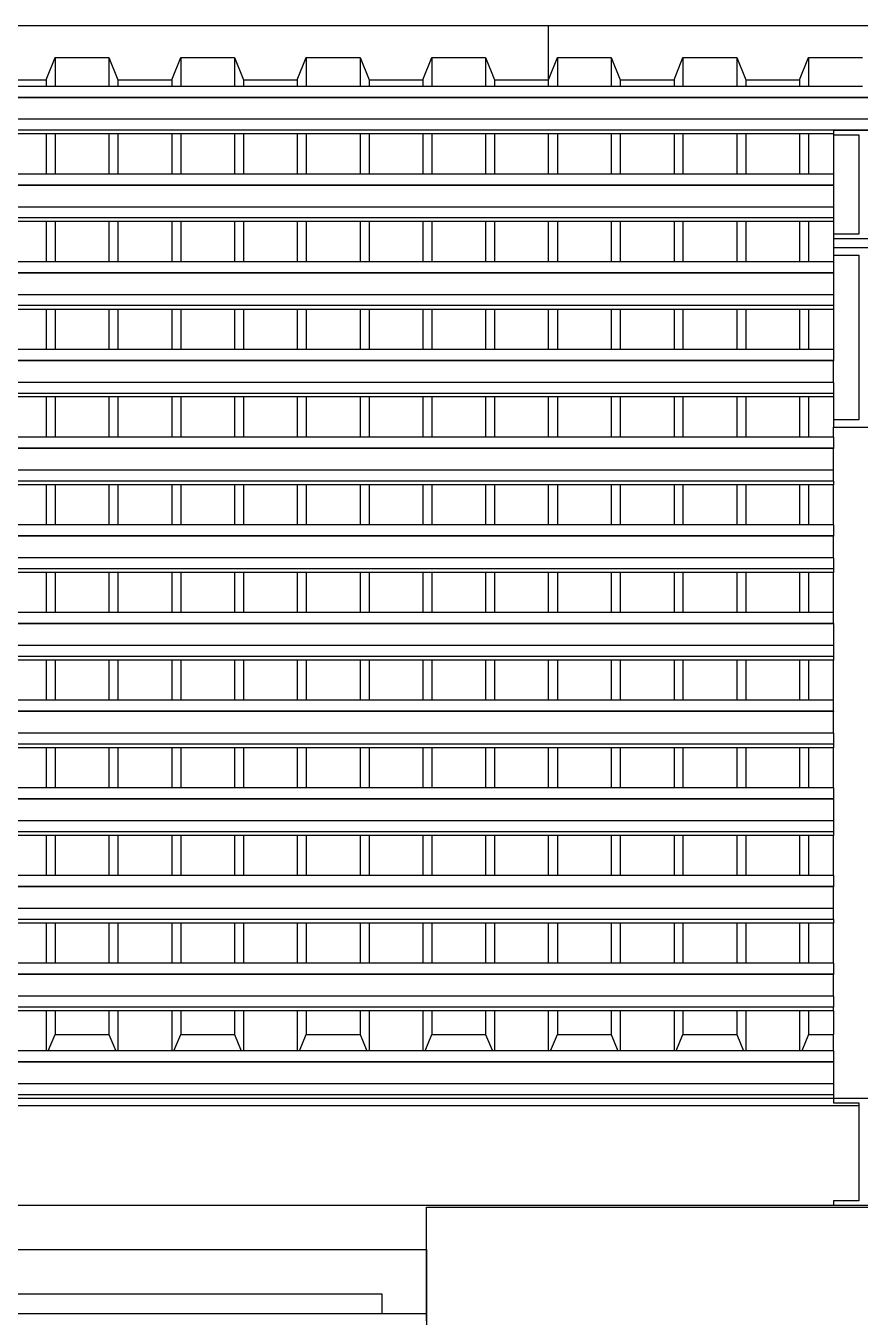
# Model space of a CAD drawing. Extents: x -34 to 34, y -12.8 to 11.9.
# Drawn here: x 5.14 to 7.017, y 9.018 to 11.923 of the extents above; entities that cross this region are included whole.
import ezdxf

# ---------------------------------------------------------------- set-up
doc = ezdxf.new("R2010")
doc.units = 0
doc.layers.get('0').update_dxf_attribs({"linetype": 'CONTINUOUS'})
doc.layers.add('SECTIONCUTEDGES', color=7, linetype='CONTINUOUS')

msp = doc.modelspace()

# ---------------------------------------------------------------- linework, layer by layer
for p, q in [((5.2062, 11.8521), (5.2062, 11.7867)), ((5.3272, 11.8521), (5.3272, 11.7867)), ((5.4886, 11.8521), (5.4886, 11.7867)), ((5.6096, 11.8521), (5.6096, 11.7867)), ((5.771, 11.8521), (5.771, 11.7867)), ((5.892, 11.8521), (5.892, 11.7867)), ((6.0534, 11.8521), (6.0534, 11.7867)), ((6.1744, 11.8521), (6.1744, 11.7867)), ((6.3358, 11.8521), (6.3358, 11.7867)), ((6.4569, 11.8521), (6.4569, 11.7867)), ((6.6182, 11.8521), (6.6182, 11.7867)), ((6.7393, 11.8521), (6.7393, 11.7867)), ((6.9007, 11.8521), (6.9007, 11.7867)), ((5.186, 11.8014), (5.186, 11.7867)), ((5.3474, 11.8014), (5.3474, 11.7867)), ((5.4684, 11.8014), (5.4684, 11.7867)), ((5.6298, 11.8014), (5.6298, 11.7867)), ((5.7508, 11.8014), (5.7508, 11.7867)), ((5.9122, 11.8014), (5.9122, 11.7867)), ((6.0332, 11.8014), (6.0332, 11.7867)), ((6.1946, 11.8014), (6.1946, 11.7867)), ((6.3157, 11.7867), (6.3157, 11.8014)), ((6.477, 11.8014), (6.477, 11.7867)), ((6.5981, 11.8014), (6.5981, 11.7867)), ((6.7594, 11.8014), (6.7594, 11.7867)), ((6.8805, 11.8014), (6.8805, 11.7867)), ((5.186, 11.7867), (5.065, 11.7867)), ((5.2062, 11.7867), (5.186, 11.7867)), ((5.3272, 11.7867), (5.2062, 11.7867)), ((5.3474, 11.7867), (5.3272, 11.7867)), ((5.4684, 11.7867), (5.3474, 11.7867)), ((5.4886, 11.7867), (5.4684, 11.7867)), ((5.6096, 11.7867), (5.4886, 11.7867)), ((5.6298, 11.7867), (5.6096, 11.7867)), ((5.7508, 11.7867), (5.6298, 11.7867)), ((5.771, 11.7867), (5.7508, 11.7867)), ((5.892, 11.7867), (5.771, 11.7867)), ((5.9122, 11.7867), (5.892, 11.7867)), ((6.0332, 11.7867), (5.9122, 11.7867)), ((6.0534, 11.7867), (6.0332, 11.7867)), ((6.1744, 11.7867), (6.0534, 11.7867)), ((6.1946, 11.7867), (6.1744, 11.7867)), ((6.3157, 11.7867), (6.1946, 11.7867)), ((6.3358, 11.7867), (6.3157, 11.7867)), ((6.4569, 11.7867), (6.3358, 11.7867)), ((6.477, 11.7867), (6.4569, 11.7867)), ((6.5981, 11.7867), (6.477, 11.7867)), ((6.6182, 11.7867), (6.5981, 11.7867)), ((6.7393, 11.7867), (6.6182, 11.7867)), ((6.7594, 11.7867), (6.7393, 11.7867)), ((6.8805, 11.7867), (6.7594, 11.7867)), ((6.9007, 11.7867), (6.8805, 11.7867)), ((7.0217, 11.7867), (6.9007, 11.7867)), ((21.0213, 11.762), (3.3268, 11.762)), ((21.0213, 11.7612), (3.3268, 11.7612)), ((21.0213, 11.7127), (3.3268, 11.7127)), ((18.2068, 11.688), (3.3268, 11.688)), ((5.186, 11.6798), (5.065, 11.6798)), ((5.186, 11.6798), (5.186, 11.5894)), ((5.2062, 11.6798), (5.186, 11.6798)), ((5.2062, 11.6798), (5.2062, 11.5894)), ((5.3272, 11.6798), (5.2062, 11.6798)), ((5.3272, 11.6798), (5.3272, 11.5894)), ((5.3474, 11.6798), (5.3272, 11.6798)), ((5.3474, 11.6798), (5.3474, 11.5894)), ((5.4684, 11.6798), (5.3474, 11.6798)), ((5.4684, 11.6798), (5.4684, 11.5894)), ((5.4886, 11.6798), (5.4684, 11.6798)), ((5.4886, 11.6798), (5.4886, 11.5894)), ((5.6096, 11.6798), (5.4886, 11.6798)), ((5.6096, 11.6798), (5.6096, 11.5894)), ((5.6298, 11.6798), (5.6096, 11.6798)), ((5.6298, 11.6798), (5.6298, 11.5894)), ((5.7508, 11.6798), (5.6298, 11.6798)), ((5.7508, 11.6798), (5.7508, 11.5894)), ((5.771, 11.6798), (5.7508, 11.6798)), ((5.771, 11.6798), (5.771, 11.5894)), ((5.892, 11.6798), (5.771, 11.6798)), ((5.892, 11.6798), (5.892, 11.5894)), ((5.9122, 11.6798), (5.892, 11.6798)), ((5.9122, 11.6798), (5.9122, 11.5894)), ((6.0332, 11.6798), (5.9122, 11.6798)), ((6.0332, 11.6798), (6.0332, 11.5894)), ((6.0534, 11.6798), (6.0332, 11.6798)), ((6.0534, 11.6798), (6.0534, 11.5894)), ((6.1744, 11.6798), (6.0534, 11.6798)), ((6.1744, 11.6798), (6.1744, 11.5894)), ((6.1946, 11.6798), (6.1744, 11.6798)), ((6.1946, 11.6798), (6.1946, 11.5894)), ((6.3157, 11.6798), (6.1946, 11.6798)), ((6.3157, 11.5894), (6.3157, 11.6798)), ((6.3358, 11.6798), (6.3157, 11.6798)), ((6.3358, 11.6798), (6.3358, 11.5894)), ((6.4569, 11.6798), (6.3358, 11.6798)), ((6.4569, 11.6798), (6.4569, 11.5894)), ((6.477, 11.6798), (6.4569, 11.6798)), ((6.477, 11.6798), (6.477, 11.5894)), ((6.5981, 11.6798), (6.477, 11.6798)), ((6.5981, 11.6798), (6.5981, 11.5894)), ((6.6182, 11.6798), (6.5981, 11.6798)), ((6.6182, 11.6798), (6.6182, 11.5894)), ((6.7393, 11.6798), (6.6182, 11.6798)), ((6.7393, 11.6798), (6.7393, 11.5894)), ((6.7594, 11.6798), (6.7393, 11.6798)), ((6.7594, 11.6798), (6.7594, 11.5894)), ((6.8805, 11.6798), (6.7594, 11.6798)), ((6.8805, 11.6798), (6.8805, 11.5894)), ((6.9007, 11.6798), (6.8805, 11.6798)), ((6.9007, 11.6798), (6.9007, 11.5894)), ((6.9568, 11.6798), (6.9007, 11.6798)), ((6.9568, 11.6776), (6.9568, 11.5894)), ((6.9568, 11.5647), (3.3268, 11.5647)), ((6.9568, 11.5639), (3.3268, 11.5639)), ((5.186, 11.5894), (5.065, 11.5894)), ((5.2062, 11.5894), (5.186, 11.5894)), ((5.3272, 11.5894), (5.2062, 11.5894)), ((5.3474, 11.5894), (5.3272, 11.5894)), ((5.4684, 11.5894), (5.3474, 11.5894)), ((5.4886, 11.5894), (5.4684, 11.5894)), ((5.6096, 11.5894), (5.4886, 11.5894)), ((5.6298, 11.5894), (5.6096, 11.5894)), ((5.7508, 11.5894), (5.6298, 11.5894)), ((5.771, 11.5894), (5.7508, 11.5894)), ((5.892, 11.5894), (5.771, 11.5894)), ((5.9122, 11.5894), (5.892, 11.5894)), ((6.0332, 11.5894), (5.9122, 11.5894)), ((6.0534, 11.5894), (6.0332, 11.5894)), ((6.1744, 11.5894), (6.0534, 11.5894)), ((6.1946, 11.5894), (6.1744, 11.5894)), ((6.3157, 11.5894), (6.1946, 11.5894)), ((6.3358, 11.5894), (6.3157, 11.5894)), ((6.4569, 11.5894), (6.3358, 11.5894)), ((6.477, 11.5894), (6.4569, 11.5894)), ((6.5981, 11.5894), (6.477, 11.5894)), ((6.6182, 11.5894), (6.5981, 11.5894)), ((6.7393, 11.5894), (6.6182, 11.5894)), ((6.7594, 11.5894), (6.7393, 11.5894)), ((6.8805, 11.5894), (6.7594, 11.5894)), ((6.9007, 11.5894), (6.8805, 11.5894)), ((6.9568, 11.5894), (6.9007, 11.5894)), ((6.9568, 11.5894), (6.9568, 11.5647)), ((6.9568, 11.5647), (6.9568, 11.5639)), ((6.9568, 11.5639), (6.9568, 11.5154)), ((6.9568, 11.5154), (3.3268, 11.5154)), ((6.9568, 11.5154), (6.9568, 11.4907)), ((6.9568, 11.4907), (3.3268, 11.4907)), ((5.186, 11.4825), (5.065, 11.4825)), ((5.186, 11.4825), (5.186, 11.3921)), ((5.2062, 11.4825), (5.186, 11.4825)), ((5.2062, 11.4825), (5.2062, 11.3921)), ((5.3272, 11.4825), (5.2062, 11.4825)), ((5.3272, 11.4825), (5.3272, 11.3921)), ((5.3474, 11.4825), (5.3272, 11.4825)), ((5.3474, 11.4825), (5.3474, 11.3921)), ((5.4684, 11.4825), (5.3474, 11.4825)), ((5.4684, 11.4825), (5.4684, 11.3921)), ((5.4886, 11.4825), (5.4684, 11.4825)), ((5.4886, 11.4825), (5.4886, 11.3921)), ((5.6096, 11.4825), (5.4886, 11.4825)), ((5.6096, 11.4825), (5.6096, 11.3921)), ((5.6298, 11.4825), (5.6096, 11.4825)), ((5.6298, 11.4825), (5.6298, 11.3921)), ((5.7508, 11.4825), (5.6298, 11.4825)), ((5.7508, 11.4825), (5.7508, 11.3921)), ((5.771, 11.4825), (5.7508, 11.4825)), ((5.771, 11.4825), (5.771, 11.3921)), ((5.892, 11.4825), (5.771, 11.4825)), ((5.892, 11.4825), (5.892, 11.3921)), ((5.9122, 11.4825), (5.892, 11.4825)), ((5.9122, 11.4825), (5.9122, 11.3921)), ((6.0332, 11.4825), (5.9122, 11.4825)), ((6.0332, 11.4825), (6.0332, 11.3921)), ((6.0534, 11.4825), (6.0332, 11.4825)), ((6.0534, 11.4825), (6.0534, 11.3921)), ((6.1744, 11.4825), (6.0534, 11.4825)), ((6.1744, 11.4825), (6.1744, 11.3921)), ((6.1946, 11.4825), (6.1744, 11.4825)), ((6.1946, 11.4825), (6.1946, 11.3921)), ((6.3157, 11.4825), (6.1946, 11.4825)), ((6.3157, 11.3921), (6.3157, 11.4825)), ((6.3358, 11.4825), (6.3157, 11.4825)), ((6.3358, 11.4825), (6.3358, 11.3921)), ((6.4569, 11.4825), (6.3358, 11.4825)), ((6.4569, 11.4825), (6.4569, 11.3921)), ((6.477, 11.4825), (6.4569, 11.4825)), ((6.477, 11.4825), (6.477, 11.3921)), ((6.5981, 11.4825), (6.477, 11.4825)), ((6.5981, 11.4825), (6.5981, 11.3921)), ((6.6182, 11.4825), (6.5981, 11.4825)), ((6.6182, 11.4825), (6.6182, 11.3921)), ((6.7393, 11.4825), (6.6182, 11.4825)), ((6.7393, 11.4825), (6.7393, 11.3921)), ((6.7594, 11.4825), (6.7393, 11.4825)), ((6.7594, 11.4825), (6.7594, 11.3921)), ((6.8805, 11.4825), (6.7594, 11.4825)), ((6.8805, 11.4825), (6.8805, 11.3921)), ((6.9007, 11.4825), (6.8805, 11.4825)), ((6.9007, 11.4825), (6.9007, 11.3921)), ((6.9568, 11.4825), (6.9007, 11.4825)), ((6.9568, 11.4907), (6.9568, 11.4825)), ((6.9568, 11.4825), (6.9568, 11.4542)), ((6.9568, 11.4442), (6.9568, 11.4238)), ((5.186, 11.3921), (5.065, 11.3921)), ((5.2062, 11.3921), (5.186, 11.3921)), ((5.3272, 11.3921), (5.2062, 11.3921)), ((5.3474, 11.3921), (5.3272, 11.3921)), ((5.4684, 11.3921), (5.3474, 11.3921)), ((5.4886, 11.3921), (5.4684, 11.3921)), ((5.6096, 11.3921), (5.4886, 11.3921)), ((5.6298, 11.3921), (5.6096, 11.3921)), ((5.7508, 11.3921), (5.6298, 11.3921)), ((5.771, 11.3921), (5.7508, 11.3921)), ((5.892, 11.3921), (5.771, 11.3921)), ((5.9122, 11.3921), (5.892, 11.3921)), ((6.0332, 11.3921), (5.9122, 11.3921)), ((6.0534, 11.3921), (6.0332, 11.3921)), ((6.1744, 11.3921), (6.0534, 11.3921)), ((6.1946, 11.3921), (6.1744, 11.3921)), ((6.3157, 11.3921), (6.1946, 11.3921)), ((6.3358, 11.3921), (6.3157, 11.3921)), ((6.4569, 11.3921), (6.3358, 11.3921)), ((6.477, 11.3921), (6.4569, 11.3921)), ((6.5981, 11.3921), (6.477, 11.3921)), ((6.6182, 11.3921), (6.5981, 11.3921)), ((6.7393, 11.3921), (6.6182, 11.3921)), ((6.7594, 11.3921), (6.7393, 11.3921)), ((6.8805, 11.3921), (6.7594, 11.3921)), ((6.9007, 11.3921), (6.8805, 11.3921)), ((6.9568, 11.3921), (6.9007, 11.3921)), ((6.9568, 11.4073), (6.9568, 11.3921)), ((6.9568, 11.3921), (6.9568, 11.3674)), ((6.9568, 11.3674), (3.3268, 11.3674)), ((6.9568, 11.3666), (3.3268, 11.3666)), ((6.9568, 11.3674), (6.9568, 11.3666)), ((6.9568, 11.3666), (6.9568, 11.3181)), ((6.9568, 11.3181), (3.3268, 11.3181)), ((6.9568, 11.3181), (6.9568, 11.2935)), ((6.9568, 11.2935), (3.3268, 11.2935)), ((5.186, 11.2852), (5.065, 11.2852)), ((5.186, 11.2852), (5.186, 11.1948)), ((5.2062, 11.2852), (5.186, 11.2852)), ((5.2062, 11.2852), (5.2062, 11.1948)), ((5.3272, 11.2852), (5.2062, 11.2852)), ((5.3272, 11.2852), (5.3272, 11.1948)), ((5.3474, 11.2852), (5.3272, 11.2852)), ((5.3474, 11.2852), (5.3474, 11.1948)), ((5.4684, 11.2852), (5.3474, 11.2852)), ((5.4684, 11.2852), (5.4684, 11.1948)), ((5.4886, 11.2852), (5.4684, 11.2852)), ((5.4886, 11.2852), (5.4886, 11.1948)), ((5.6096, 11.2852), (5.4886, 11.2852)), ((5.6096, 11.2852), (5.6096, 11.1948)), ((5.6298, 11.2852), (5.6096, 11.2852)), ((5.6298, 11.2852), (5.6298, 11.1948)), ((5.7508, 11.2852), (5.6298, 11.2852)), ((5.7508, 11.2852), (5.7508, 11.1948)), ((5.771, 11.2852), (5.7508, 11.2852)), ((5.771, 11.2852), (5.771, 11.1948)), ((5.892, 11.2852), (5.771, 11.2852)), ((5.892, 11.2852), (5.892, 11.1948)), ((5.9122, 11.2852), (5.892, 11.2852)), ((5.9122, 11.2852), (5.9122, 11.1948)), ((6.0332, 11.2852), (5.9122, 11.2852)), ((6.0332, 11.2852), (6.0332, 11.1948)), ((6.0534, 11.2852), (6.0332, 11.2852)), ((6.0534, 11.2852), (6.0534, 11.1948)), ((6.1744, 11.2852), (6.0534, 11.2852)), ((6.1744, 11.2852), (6.1744, 11.1948)), ((6.1946, 11.2852), (6.1744, 11.2852)), ((6.1946, 11.2852), (6.1946, 11.1948)), ((6.3157, 11.2852), (6.1946, 11.2852)), ((6.3157, 11.1948), (6.3157, 11.2852)), ((6.3358, 11.2852), (6.3157, 11.2852)), ((6.3358, 11.2852), (6.3358, 11.1948)), ((6.4569, 11.2852), (6.3358, 11.2852)), ((6.4569, 11.2852), (6.4569, 11.1948)), ((6.477, 11.2852), (6.4569, 11.2852)), ((6.477, 11.2852), (6.477, 11.1948)), ((6.5981, 11.2852), (6.477, 11.2852)), ((6.5981, 11.2852), (6.5981, 11.1948)), ((6.6182, 11.2852), (6.5981, 11.2852)), ((6.6182, 11.2852), (6.6182, 11.1948)), ((6.7393, 11.2852), (6.6182, 11.2852)), ((6.7393, 11.2852), (6.7393, 11.1948)), ((6.7594, 11.2852), (6.7393, 11.2852)), ((6.7594, 11.2852), (6.7594, 11.1948)), ((6.8805, 11.2852), (6.7594, 11.2852)), ((6.8805, 11.2852), (6.8805, 11.1948)), ((6.9007, 11.2852), (6.8805, 11.2852)), ((6.9007, 11.2852), (6.9007, 11.1948)), ((6.9568, 11.2852), (6.9007, 11.2852)), ((6.9568, 11.2935), (6.9568, 11.2852)), ((6.9568, 11.2852), (6.9568, 11.1948)), ((5.186, 11.1948), (5.065, 11.1948)), ((5.2062, 11.1948), (5.186, 11.1948)), ((5.3272, 11.1948), (5.2062, 11.1948)), ((5.3474, 11.1948), (5.3272, 11.1948)), ((5.4684, 11.1948), (5.3474, 11.1948)), ((5.4886, 11.1948), (5.4684, 11.1948)), ((5.6096, 11.1948), (5.4886, 11.1948)), ((5.6298, 11.1948), (5.6096, 11.1948)), ((5.7508, 11.1948), (5.6298, 11.1948)), ((5.771, 11.1948), (5.7508, 11.1948)), ((5.892, 11.1948), (5.771, 11.1948)), ((5.9122, 11.1948), (5.892, 11.1948)), ((6.0332, 11.1948), (5.9122, 11.1948)), ((6.0534, 11.1948), (6.0332, 11.1948)), ((6.1744, 11.1948), (6.0534, 11.1948)), ((6.1946, 11.1948), (6.1744, 11.1948)), ((6.3157, 11.1948), (6.1946, 11.1948)), ((6.3358, 11.1948), (6.3157, 11.1948)), ((6.4569, 11.1948), (6.3358, 11.1948)), ((6.477, 11.1948), (6.4569, 11.1948)), ((6.5981, 11.1948), (6.477, 11.1948)), ((6.6182, 11.1948), (6.5981, 11.1948)), ((6.7393, 11.1948), (6.6182, 11.1948)), ((6.7594, 11.1948), (6.7393, 11.1948)), ((6.8805, 11.1948), (6.7594, 11.1948)), ((6.9007, 11.1948), (6.8805, 11.1948)), ((6.9568, 11.1948), (6.9007, 11.1948)), ((6.9568, 11.1948), (6.9568, 11.1702)), ((6.9568, 11.1702), (3.3268, 11.1702)), ((6.9568, 11.1693), (3.3268, 11.1693)), ((6.9568, 11.1702), (6.9568, 11.1693)), ((6.9568, 11.1208), (6.9568, 11.1693)), ((6.9568, 11.1208), (3.3268, 11.1208)), ((6.9568, 11.1208), (6.9568, 11.0962)), ((6.9568, 11.0962), (3.3268, 11.0962)), ((5.186, 11.088), (5.065, 11.088)), ((5.186, 11.088), (5.186, 10.9975)), ((5.2062, 11.088), (5.186, 11.088)), ((5.2062, 11.088), (5.2062, 10.9975)), ((5.3272, 11.088), (5.2062, 11.088)), ((5.3272, 11.088), (5.3272, 10.9975)), ((5.3474, 11.088), (5.3272, 11.088)), ((5.3474, 11.088), (5.3474, 10.9975)), ((5.4684, 11.088), (5.3474, 11.088)), ((5.4684, 11.088), (5.4684, 10.9975)), ((5.4886, 11.088), (5.4684, 11.088)), ((5.4886, 11.088), (5.4886, 10.9975)), ((5.6096, 11.088), (5.4886, 11.088)), ((5.6096, 11.088), (5.6096, 10.9975)), ((5.6298, 11.088), (5.6096, 11.088)), ((5.6298, 11.088), (5.6298, 10.9975)), ((5.7508, 11.088), (5.6298, 11.088)), ((5.7508, 11.088), (5.7508, 10.9975)), ((5.771, 11.088), (5.7508, 11.088)), ((5.771, 11.088), (5.771, 10.9975)), ((5.892, 11.088), (5.771, 11.088)), ((5.892, 11.088), (5.892, 10.9975)), ((5.9122, 11.088), (5.892, 11.088)), ((5.9122, 11.088), (5.9122, 10.9975)), ((6.0332, 11.088), (5.9122, 11.088)), ((6.0332, 11.088), (6.0332, 10.9975)), ((6.0534, 11.088), (6.0332, 11.088)), ((6.0534, 11.088), (6.0534, 10.9975)), ((6.1744, 11.088), (6.0534, 11.088)), ((6.1744, 11.088), (6.1744, 10.9975)), ((6.1946, 11.088), (6.1744, 11.088)), ((6.1946, 11.088), (6.1946, 10.9975)), ((6.3157, 11.088), (6.1946, 11.088)), ((6.3157, 10.9975), (6.3157, 11.088)), ((6.3358, 11.088), (6.3157, 11.088)), ((6.3358, 11.088), (6.3358, 10.9975)), ((6.4569, 11.088), (6.3358, 11.088)), ((6.4569, 11.088), (6.4569, 10.9975)), ((6.477, 11.088), (6.4569, 11.088)), ((6.477, 11.088), (6.477, 10.9975)), ((6.5981, 11.088), (6.477, 11.088)), ((6.5981, 11.088), (6.5981, 10.9975)), ((6.6182, 11.088), (6.5981, 11.088)), ((6.6182, 11.088), (6.6182, 10.9975)), ((6.7393, 11.088), (6.6182, 11.088)), ((6.7393, 11.088), (6.7393, 10.9975)), ((6.7594, 11.088), (6.7393, 11.088)), ((6.7594, 11.088), (6.7594, 10.9975)), ((6.8805, 11.088), (6.7594, 11.088)), ((6.8805, 11.088), (6.8805, 10.9975)), ((6.9007, 11.088), (6.8805, 11.088)), ((6.9007, 11.088), (6.9007, 10.9975)), ((6.9568, 11.088), (6.9007, 11.088)), ((6.9568, 11.0962), (6.9568, 11.088)), ((6.9568, 11.088), (6.9568, 11.0365)), ((6.9568, 10.9975), (6.9568, 11.02)), ((5.186, 10.9975), (5.065, 10.9975)), ((5.2062, 10.9975), (5.186, 10.9975)), ((5.3272, 10.9975), (5.2062, 10.9975)), ((5.3474, 10.9975), (5.3272, 10.9975)), ((5.4684, 10.9975), (5.3474, 10.9975)), ((5.4886, 10.9975), (5.4684, 10.9975)), ((5.6096, 10.9975), (5.4886, 10.9975)), ((5.6298, 10.9975), (5.6096, 10.9975)), ((5.7508, 10.9975), (5.6298, 10.9975)), ((5.771, 10.9975), (5.7508, 10.9975)), ((5.892, 10.9975), (5.771, 10.9975)), ((5.9122, 10.9975), (5.892, 10.9975)), ((6.0332, 10.9975), (5.9122, 10.9975)), ((6.0534, 10.9975), (6.0332, 10.9975)), ((6.1744, 10.9975), (6.0534, 10.9975)), ((6.1946, 10.9975), (6.1744, 10.9975)), ((6.3157, 10.9975), (6.1946, 10.9975)), ((6.3358, 10.9975), (6.3157, 10.9975)), ((6.4569, 10.9975), (6.3358, 10.9975)), ((6.477, 10.9975), (6.4569, 10.9975)), ((6.5981, 10.9975), (6.477, 10.9975)), ((6.6182, 10.9975), (6.5981, 10.9975)), ((6.7393, 10.9975), (6.6182, 10.9975)), ((6.7594, 10.9975), (6.7393, 10.9975)), ((6.8805, 10.9975), (6.7594, 10.9975)), ((6.9007, 10.9975), (6.8805, 10.9975)), ((6.9568, 10.9975), (6.9007, 10.9975)), ((6.9568, 10.9975), (6.9568, 10.9729)), ((6.9568, 10.9729), (3.3268, 10.9729)), ((6.9568, 10.9721), (3.3268, 10.9721)), ((6.9568, 10.9729), (6.9568, 10.9721)), ((6.9568, 10.9236), (6.9568, 10.9721)), ((6.9568, 10.9236), (3.3268, 10.9236)), ((6.9568, 10.8989), (3.3268, 10.8989)), ((6.9568, 10.8989), (6.9568, 10.9236)), ((6.9568, 10.8989), (6.9568, 10.8907)), ((5.186, 10.8907), (5.065, 10.8907)), ((5.186, 10.8907), (5.186, 10.8003)), ((5.2062, 10.8907), (5.186, 10.8907)), ((5.2062, 10.8907), (5.2062, 10.8003)), ((5.3272, 10.8907), (5.2062, 10.8907)), ((5.3272, 10.8907), (5.3272, 10.8003)), ((5.3474, 10.8907), (5.3272, 10.8907)), ((5.3474, 10.8907), (5.3474, 10.8003)), ((5.4684, 10.8907), (5.3474, 10.8907)), ((5.4684, 10.8907), (5.4684, 10.8003)), ((5.4886, 10.8907), (5.4684, 10.8907)), ((5.4886, 10.8907), (5.4886, 10.8003)), ((5.6096, 10.8907), (5.4886, 10.8907)), ((5.6096, 10.8907), (5.6096, 10.8003)), ((5.6298, 10.8907), (5.6096, 10.8907)), ((5.6298, 10.8907), (5.6298, 10.8003)), ((5.7508, 10.8907), (5.6298, 10.8907)), ((5.7508, 10.8907), (5.7508, 10.8003)), ((5.771, 10.8907), (5.7508, 10.8907)), ((5.771, 10.8907), (5.771, 10.8003)), ((5.892, 10.8907), (5.771, 10.8907)), ((5.892, 10.8907), (5.892, 10.8003)), ((5.9122, 10.8907), (5.892, 10.8907)), ((5.9122, 10.8907), (5.9122, 10.8003)), ((6.0332, 10.8907), (5.9122, 10.8907)), ((6.0332, 10.8907), (6.0332, 10.8003)), ((6.0534, 10.8907), (6.0332, 10.8907)), ((6.0534, 10.8907), (6.0534, 10.8003)), ((6.1744, 10.8907), (6.0534, 10.8907)), ((6.1744, 10.8907), (6.1744, 10.8003)), ((6.1946, 10.8907), (6.1744, 10.8907)), ((6.1946, 10.8907), (6.1946, 10.8003)), ((6.3157, 10.8907), (6.1946, 10.8907)), ((6.3157, 10.8003), (6.3157, 10.8907)), ((6.3358, 10.8907), (6.3157, 10.8907)), ((6.3358, 10.8907), (6.3358, 10.8003)), ((6.4569, 10.8907), (6.3358, 10.8907)), ((6.4569, 10.8907), (6.4569, 10.8003)), ((6.477, 10.8907), (6.4569, 10.8907)), ((6.477, 10.8907), (6.477, 10.8003)), ((6.5981, 10.8907), (6.477, 10.8907)), ((6.5981, 10.8907), (6.5981, 10.8003)), ((6.6182, 10.8907), (6.5981, 10.8907)), ((6.6182, 10.8907), (6.6182, 10.8003)), ((6.7393, 10.8907), (6.6182, 10.8907)), ((6.7393, 10.8907), (6.7393, 10.8003)), ((6.7594, 10.8907), (6.7393, 10.8907)), ((6.7594, 10.8907), (6.7594, 10.8003)), ((6.8805, 10.8907), (6.7594, 10.8907)), ((6.8805, 10.8907), (6.8805, 10.8003)), ((6.9007, 10.8907), (6.8805, 10.8907)), ((6.9007, 10.8907), (6.9007, 10.8003)), ((6.9568, 10.8907), (6.9007, 10.8907)), ((6.9568, 10.8003), (6.9568, 10.8907)), ((5.186, 10.8003), (5.065, 10.8003)), ((5.2062, 10.8003), (5.186, 10.8003)), ((5.3272, 10.8003), (5.2062, 10.8003)), ((5.3474, 10.8003), (5.3272, 10.8003)), ((5.4684, 10.8003), (5.3474, 10.8003)), ((5.4886, 10.8003), (5.4684, 10.8003)), ((5.6096, 10.8003), (5.4886, 10.8003)), ((5.6298, 10.8003), (5.6096, 10.8003)), ((5.7508, 10.8003), (5.6298, 10.8003)), ((5.771, 10.8003), (5.7508, 10.8003)), ((5.892, 10.8003), (5.771, 10.8003)), ((5.9122, 10.8003), (5.892, 10.8003)), ((6.0332, 10.8003), (5.9122, 10.8003)), ((6.0534, 10.8003), (6.0332, 10.8003)), ((6.1744, 10.8003), (6.0534, 10.8003)), ((6.1946, 10.8003), (6.1744, 10.8003)), ((6.3157, 10.8003), (6.1946, 10.8003)), ((6.3358, 10.8003), (6.3157, 10.8003)), ((6.4569, 10.8003), (6.3358, 10.8003)), ((6.477, 10.8003), (6.4569, 10.8003)), ((6.5981, 10.8003), (6.477, 10.8003)), ((6.6182, 10.8003), (6.5981, 10.8003)), ((6.7393, 10.8003), (6.6182, 10.8003)), ((6.7594, 10.8003), (6.7393, 10.8003)), ((6.8805, 10.8003), (6.7594, 10.8003)), ((6.9007, 10.8003), (6.8805, 10.8003)), ((6.9568, 10.8003), (6.9007, 10.8003)), ((6.9568, 10.8003), (6.9568, 10.7756)), ((6.9568, 10.7756), (3.3268, 10.7756)), ((6.9568, 10.7748), (3.3268, 10.7748)), ((6.9568, 10.7756), (6.9568, 10.7748)), ((6.9568, 10.7263), (6.9568, 10.7748)), ((6.9568, 10.7263), (3.3268, 10.7263)), ((6.9568, 10.7263), (6.9568, 10.7016)), ((6.9568, 10.7016), (3.3268, 10.7016)), ((5.186, 10.6934), (5.065, 10.6934)), ((5.186, 10.6934), (5.186, 10.603)), ((5.2062, 10.6934), (5.186, 10.6934)), ((5.2062, 10.6934), (5.2062, 10.603)), ((5.3272, 10.6934), (5.2062, 10.6934)), ((5.3272, 10.6934), (5.3272, 10.603)), ((5.3474, 10.6934), (5.3272, 10.6934)), ((5.3474, 10.6934), (5.3474, 10.603)), ((5.4684, 10.6934), (5.3474, 10.6934)), ((5.4684, 10.6934), (5.4684, 10.603)), ((5.4886, 10.6934), (5.4684, 10.6934)), ((5.4886, 10.6934), (5.4886, 10.603)), ((5.6096, 10.6934), (5.4886, 10.6934)), ((5.6096, 10.6934), (5.6096, 10.603)), ((5.6298, 10.6934), (5.6096, 10.6934)), ((5.6298, 10.6934), (5.6298, 10.603)), ((5.7508, 10.6934), (5.6298, 10.6934)), ((5.7508, 10.6934), (5.7508, 10.603)), ((5.771, 10.6934), (5.7508, 10.6934)), ((5.771, 10.6934), (5.771, 10.603)), ((5.892, 10.6934), (5.771, 10.6934)), ((5.892, 10.6934), (5.892, 10.603)), ((5.9122, 10.6934), (5.892, 10.6934)), ((5.9122, 10.6934), (5.9122, 10.603)), ((6.0332, 10.6934), (5.9122, 10.6934)), ((6.0332, 10.6934), (6.0332, 10.603)), ((6.0534, 10.6934), (6.0332, 10.6934)), ((6.0534, 10.6934), (6.0534, 10.603)), ((6.1744, 10.6934), (6.0534, 10.6934)), ((6.1744, 10.6934), (6.1744, 10.603)), ((6.1946, 10.6934), (6.1744, 10.6934)), ((6.1946, 10.6934), (6.1946, 10.603)), ((6.3157, 10.6934), (6.1946, 10.6934)), ((6.3157, 10.603), (6.3157, 10.6934)), ((6.3358, 10.6934), (6.3157, 10.6934)), ((6.3358, 10.6934), (6.3358, 10.603)), ((6.4569, 10.6934), (6.3358, 10.6934)), ((6.4569, 10.6934), (6.4569, 10.603)), ((6.477, 10.6934), (6.4569, 10.6934)), ((6.477, 10.6934), (6.477, 10.603)), ((6.5981, 10.6934), (6.477, 10.6934)), ((6.5981, 10.6934), (6.5981, 10.603)), ((6.6182, 10.6934), (6.5981, 10.6934)), ((6.6182, 10.6934), (6.6182, 10.603)), ((6.7393, 10.6934), (6.6182, 10.6934)), ((6.7393, 10.6934), (6.7393, 10.603)), ((6.7594, 10.6934), (6.7393, 10.6934)), ((6.7594, 10.6934), (6.7594, 10.603)), ((6.8805, 10.6934), (6.7594, 10.6934)), ((6.8805, 10.6934), (6.8805, 10.603)), ((6.9007, 10.6934), (6.8805, 10.6934)), ((6.9007, 10.6934), (6.9007, 10.603)), ((6.9568, 10.6934), (6.9007, 10.6934)), ((6.9568, 10.7016), (6.9568, 10.6934)), ((6.9568, 10.603), (6.9568, 10.6934)), ((6.9568, 10.5783), (3.3268, 10.5783)), ((6.9568, 10.5775), (3.3268, 10.5775)), ((5.186, 10.603), (5.065, 10.603)), ((5.2062, 10.603), (5.186, 10.603)), ((5.3272, 10.603), (5.2062, 10.603)), ((5.3474, 10.603), (5.3272, 10.603)), ((5.4684, 10.603), (5.3474, 10.603)), ((5.4886, 10.603), (5.4684, 10.603)), ((5.6096, 10.603), (5.4886, 10.603)), ((5.6298, 10.603), (5.6096, 10.603)), ((5.7508, 10.603), (5.6298, 10.603)), ((5.771, 10.603), (5.7508, 10.603)), ((5.892, 10.603), (5.771, 10.603)), ((5.9122, 10.603), (5.892, 10.603)), ((6.0332, 10.603), (5.9122, 10.603)), ((6.0534, 10.603), (6.0332, 10.603)), ((6.1744, 10.603), (6.0534, 10.603)), ((6.1946, 10.603), (6.1744, 10.603)), ((6.3157, 10.603), (6.1946, 10.603)), ((6.3358, 10.603), (6.3157, 10.603)), ((6.4569, 10.603), (6.3358, 10.603)), ((6.477, 10.603), (6.4569, 10.603)), ((6.5981, 10.603), (6.477, 10.603)), ((6.6182, 10.603), (6.5981, 10.603)), ((6.7393, 10.603), (6.6182, 10.603)), ((6.7594, 10.603), (6.7393, 10.603)), ((6.8805, 10.603), (6.7594, 10.603)), ((6.9007, 10.603), (6.8805, 10.603)), ((6.9568, 10.603), (6.9007, 10.603)), ((6.9568, 10.5783), (6.9568, 10.603)), ((6.9568, 10.5783), (6.9568, 10.5775)), ((6.9568, 10.5775), (6.9568, 10.529)), ((6.9568, 10.529), (3.3268, 10.529)), ((6.9568, 10.529), (6.9568, 10.5043)), ((6.9568, 10.5043), (3.3268, 10.5043)), ((5.186, 10.4961), (5.065, 10.4961)), ((5.186, 10.4961), (5.186, 10.4057)), ((5.2062, 10.4961), (5.186, 10.4961)), ((5.2062, 10.4961), (5.2062, 10.4057)), ((5.3272, 10.4961), (5.2062, 10.4961)), ((5.3272, 10.4961), (5.3272, 10.4057)), ((5.3474, 10.4961), (5.3272, 10.4961)), ((5.3474, 10.4961), (5.3474, 10.4057)), ((5.4684, 10.4961), (5.3474, 10.4961)), ((5.4684, 10.4961), (5.4684, 10.4057)), ((5.4886, 10.4961), (5.4684, 10.4961)), ((5.4886, 10.4961), (5.4886, 10.4057)), ((5.6096, 10.4961), (5.4886, 10.4961)), ((5.6096, 10.4961), (5.6096, 10.4057)), ((5.6298, 10.4961), (5.6096, 10.4961)), ((5.6298, 10.4961), (5.6298, 10.4057)), ((5.7508, 10.4961), (5.6298, 10.4961)), ((5.7508, 10.4961), (5.7508, 10.4057)), ((5.771, 10.4961), (5.7508, 10.4961)), ((5.771, 10.4961), (5.771, 10.4057)), ((5.892, 10.4961), (5.771, 10.4961)), ((5.892, 10.4961), (5.892, 10.4057)), ((5.9122, 10.4961), (5.892, 10.4961)), ((5.9122, 10.4961), (5.9122, 10.4057)), ((6.0332, 10.4961), (5.9122, 10.4961)), ((6.0332, 10.4961), (6.0332, 10.4057)), ((6.0534, 10.4961), (6.0332, 10.4961)), ((6.0534, 10.4961), (6.0534, 10.4057)), ((6.1744, 10.4961), (6.0534, 10.4961)), ((6.1744, 10.4961), (6.1744, 10.4057)), ((6.1946, 10.4961), (6.1744, 10.4961)), ((6.1946, 10.4961), (6.1946, 10.4057)), ((6.3157, 10.4961), (6.1946, 10.4961)), ((6.3157, 10.4057), (6.3157, 10.4961)), ((6.3358, 10.4961), (6.3157, 10.4961)), ((6.3358, 10.4961), (6.3358, 10.4057)), ((6.4569, 10.4961), (6.3358, 10.4961)), ((6.4569, 10.4961), (6.4569, 10.4057)), ((6.477, 10.4961), (6.4569, 10.4961)), ((6.477, 10.4961), (6.477, 10.4057)), ((6.5981, 10.4961), (6.477, 10.4961)), ((6.5981, 10.4961), (6.5981, 10.4057)), ((6.6182, 10.4961), (6.5981, 10.4961)), ((6.6182, 10.4961), (6.6182, 10.4057)), ((6.7393, 10.4961), (6.6182, 10.4961)), ((6.7393, 10.4961), (6.7393, 10.4057)), ((6.7594, 10.4961), (6.7393, 10.4961)), ((6.7594, 10.4961), (6.7594, 10.4057)), ((6.8805, 10.4961), (6.7594, 10.4961)), ((6.8805, 10.4961), (6.8805, 10.4057)), ((6.9007, 10.4961), (6.8805, 10.4961)), ((6.9007, 10.4961), (6.9007, 10.4057)), ((6.9568, 10.4961), (6.9007, 10.4961)), ((6.9568, 10.5043), (6.9568, 10.4961)), ((6.9568, 10.4057), (6.9568, 10.4961)), ((5.186, 10.4057), (5.065, 10.4057)), ((5.2062, 10.4057), (5.186, 10.4057)), ((5.3272, 10.4057), (5.2062, 10.4057)), ((5.3474, 10.4057), (5.3272, 10.4057)), ((5.4684, 10.4057), (5.3474, 10.4057)), ((5.4886, 10.4057), (5.4684, 10.4057)), ((5.6096, 10.4057), (5.4886, 10.4057)), ((5.6298, 10.4057), (5.6096, 10.4057)), ((5.7508, 10.4057), (5.6298, 10.4057)), ((5.771, 10.4057), (5.7508, 10.4057)), ((5.892, 10.4057), (5.771, 10.4057)), ((5.9122, 10.4057), (5.892, 10.4057)), ((6.0332, 10.4057), (5.9122, 10.4057)), ((6.0534, 10.4057), (6.0332, 10.4057)), ((6.1744, 10.4057), (6.0534, 10.4057)), ((6.1946, 10.4057), (6.1744, 10.4057)), ((6.3157, 10.4057), (6.1946, 10.4057)), ((6.3358, 10.4057), (6.3157, 10.4057)), ((6.4569, 10.4057), (6.3358, 10.4057)), ((6.477, 10.4057), (6.4569, 10.4057)), ((6.5981, 10.4057), (6.477, 10.4057)), ((6.6182, 10.4057), (6.5981, 10.4057)), ((6.7393, 10.4057), (6.6182, 10.4057)), ((6.7594, 10.4057), (6.7393, 10.4057)), ((6.8805, 10.4057), (6.7594, 10.4057)), ((6.9007, 10.4057), (6.8805, 10.4057)), ((6.9568, 10.4057), (6.9007, 10.4057)), ((6.9568, 10.381), (6.9568, 10.4057)), ((6.9568, 10.381), (3.3268, 10.381)), ((6.9568, 10.3802), (3.3268, 10.3802)), ((6.9568, 10.381), (6.9568, 10.3802)), ((6.9568, 10.3317), (6.9568, 10.3802)), ((6.9568, 10.3317), (3.3268, 10.3317)), ((6.9568, 10.3317), (6.9568, 10.3071)), ((6.9568, 10.3071), (3.3268, 10.3071)), ((5.186, 10.2988), (5.065, 10.2988)), ((5.186, 10.2988), (5.186, 10.2084)), ((5.2062, 10.2988), (5.186, 10.2988)), ((5.2062, 10.2988), (5.2062, 10.2084)), ((5.3272, 10.2988), (5.2062, 10.2988)), ((5.3272, 10.2988), (5.3272, 10.2084)), ((5.3474, 10.2988), (5.3272, 10.2988)), ((5.3474, 10.2988), (5.3474, 10.2084)), ((5.4684, 10.2988), (5.3474, 10.2988)), ((5.4684, 10.2988), (5.4684, 10.2084)), ((5.4886, 10.2988), (5.4684, 10.2988)), ((5.4886, 10.2988), (5.4886, 10.2084)), ((5.6096, 10.2988), (5.4886, 10.2988)), ((5.6096, 10.2988), (5.6096, 10.2084)), ((5.6298, 10.2988), (5.6096, 10.2988)), ((5.6298, 10.2988), (5.6298, 10.2084)), ((5.7508, 10.2988), (5.6298, 10.2988)), ((5.7508, 10.2988), (5.7508, 10.2084)), ((5.771, 10.2988), (5.7508, 10.2988)), ((5.771, 10.2988), (5.771, 10.2084)), ((5.892, 10.2988), (5.771, 10.2988)), ((5.892, 10.2988), (5.892, 10.2084)), ((5.9122, 10.2988), (5.892, 10.2988)), ((5.9122, 10.2988), (5.9122, 10.2084)), ((6.0332, 10.2988), (5.9122, 10.2988)), ((6.0332, 10.2988), (6.0332, 10.2084)), ((6.0534, 10.2988), (6.0332, 10.2988)), ((6.0534, 10.2988), (6.0534, 10.2084)), ((6.1744, 10.2988), (6.0534, 10.2988)), ((6.1744, 10.2988), (6.1744, 10.2084)), ((6.1946, 10.2988), (6.1744, 10.2988)), ((6.1946, 10.2988), (6.1946, 10.2084)), ((6.3157, 10.2988), (6.1946, 10.2988)), ((6.3157, 10.2084), (6.3157, 10.2988)), ((6.3358, 10.2988), (6.3157, 10.2988)), ((6.3358, 10.2988), (6.3358, 10.2084)), ((6.4569, 10.2988), (6.3358, 10.2988)), ((6.4569, 10.2988), (6.4569, 10.2084)), ((6.477, 10.2988), (6.4569, 10.2988)), ((6.477, 10.2988), (6.477, 10.2084)), ((6.5981, 10.2988), (6.477, 10.2988)), ((6.5981, 10.2988), (6.5981, 10.2084)), ((6.6182, 10.2988), (6.5981, 10.2988)), ((6.6182, 10.2988), (6.6182, 10.2084)), ((6.7393, 10.2988), (6.6182, 10.2988)), ((6.7393, 10.2988), (6.7393, 10.2084)), ((6.7594, 10.2988), (6.7393, 10.2988)), ((6.7594, 10.2988), (6.7594, 10.2084)), ((6.8805, 10.2988), (6.7594, 10.2988)), ((6.8805, 10.2988), (6.8805, 10.2084)), ((6.9007, 10.2988), (6.8805, 10.2988)), ((6.9007, 10.2988), (6.9007, 10.2084)), ((6.9568, 10.2988), (6.9007, 10.2988)), ((6.9568, 10.3071), (6.9568, 10.2988)), ((6.9568, 10.2084), (6.9568, 10.2988)), ((5.186, 10.2084), (5.065, 10.2084)), ((5.2062, 10.2084), (5.186, 10.2084)), ((5.3272, 10.2084), (5.2062, 10.2084)), ((5.3474, 10.2084), (5.3272, 10.2084)), ((5.4684, 10.2084), (5.3474, 10.2084)), ((5.4886, 10.2084), (5.4684, 10.2084)), ((5.6096, 10.2084), (5.4886, 10.2084)), ((5.6298, 10.2084), (5.6096, 10.2084)), ((5.7508, 10.2084), (5.6298, 10.2084)), ((5.771, 10.2084), (5.7508, 10.2084)), ((5.892, 10.2084), (5.771, 10.2084)), ((5.9122, 10.2084), (5.892, 10.2084)), ((6.0332, 10.2084), (5.9122, 10.2084)), ((6.0534, 10.2084), (6.0332, 10.2084)), ((6.1744, 10.2084), (6.0534, 10.2084)), ((6.1946, 10.2084), (6.1744, 10.2084)), ((6.3157, 10.2084), (6.1946, 10.2084)), ((6.3358, 10.2084), (6.3157, 10.2084)), ((6.4569, 10.2084), (6.3358, 10.2084)), ((6.477, 10.2084), (6.4569, 10.2084)), ((6.5981, 10.2084), (6.477, 10.2084)), ((6.6182, 10.2084), (6.5981, 10.2084)), ((6.7393, 10.2084), (6.6182, 10.2084)), ((6.7594, 10.2084), (6.7393, 10.2084)), ((6.8805, 10.2084), (6.7594, 10.2084)), ((6.9007, 10.2084), (6.8805, 10.2084)), ((6.9568, 10.2084), (6.9007, 10.2084)), ((6.9568, 10.2084), (6.9568, 10.1838)), ((6.9568, 10.1838), (3.3268, 10.1838)), ((6.9568, 10.1829), (3.3268, 10.1829)), ((6.9568, 10.1838), (6.9568, 10.1829)), ((6.9568, 10.1829), (6.9568, 10.1344)), ((6.9568, 10.1344), (3.3268, 10.1344)), ((6.9568, 10.1344), (6.9568, 10.1098)), ((6.9568, 10.1098), (3.3268, 10.1098)), ((5.186, 10.1016), (5.065, 10.1016)), ((5.186, 10.1016), (5.186, 10.0112)), ((5.2062, 10.1016), (5.186, 10.1016)), ((5.2062, 10.1016), (5.2062, 10.0112)), ((5.3272, 10.1016), (5.2062, 10.1016)), ((5.3272, 10.1016), (5.3272, 10.0112)), ((5.3474, 10.1016), (5.3272, 10.1016)), ((5.3474, 10.1016), (5.3474, 10.0112)), ((5.4684, 10.1016), (5.3474, 10.1016)), ((5.4684, 10.1016), (5.4684, 10.0112)), ((5.4886, 10.1016), (5.4684, 10.1016)), ((5.4886, 10.1016), (5.4886, 10.0112)), ((5.6096, 10.1016), (5.4886, 10.1016)), ((5.6096, 10.1016), (5.6096, 10.0112)), ((5.6298, 10.1016), (5.6096, 10.1016)), ((5.6298, 10.1016), (5.6298, 10.0112)), ((5.7508, 10.1016), (5.6298, 10.1016)), ((5.7508, 10.1016), (5.7508, 10.0112)), ((5.771, 10.1016), (5.7508, 10.1016)), ((5.771, 10.1016), (5.771, 10.0112)), ((5.892, 10.1016), (5.771, 10.1016)), ((5.892, 10.1016), (5.892, 10.0112)), ((5.9122, 10.1016), (5.892, 10.1016)), ((5.9122, 10.1016), (5.9122, 10.0112)), ((6.0332, 10.1016), (5.9122, 10.1016)), ((6.0332, 10.1016), (6.0332, 10.0112)), ((6.0534, 10.1016), (6.0332, 10.1016)), ((6.0534, 10.1016), (6.0534, 10.0112)), ((6.1744, 10.1016), (6.0534, 10.1016)), ((6.1744, 10.1016), (6.1744, 10.0112)), ((6.1946, 10.1016), (6.1744, 10.1016)), ((6.1946, 10.1016), (6.1946, 10.0112)), ((6.3157, 10.1016), (6.1946, 10.1016)), ((6.3157, 10.0112), (6.3157, 10.1016)), ((6.3358, 10.1016), (6.3157, 10.1016)), ((6.3358, 10.1016), (6.3358, 10.0112)), ((6.4569, 10.1016), (6.3358, 10.1016)), ((6.4569, 10.1016), (6.4569, 10.0112)), ((6.477, 10.1016), (6.4569, 10.1016)), ((6.477, 10.1016), (6.477, 10.0112)), ((6.5981, 10.1016), (6.477, 10.1016)), ((6.5981, 10.1016), (6.5981, 10.0112)), ((6.6182, 10.1016), (6.5981, 10.1016)), ((6.6182, 10.1016), (6.6182, 10.0112)), ((6.7393, 10.1016), (6.6182, 10.1016)), ((6.7393, 10.1016), (6.7393, 10.0112)), ((6.7594, 10.1016), (6.7393, 10.1016)), ((6.7594, 10.1016), (6.7594, 10.0112)), ((6.8805, 10.1016), (6.7594, 10.1016)), ((6.8805, 10.1016), (6.8805, 10.0112)), ((6.9007, 10.1016), (6.8805, 10.1016)), ((6.9007, 10.1016), (6.9007, 10.0112)), ((6.9568, 10.1016), (6.9007, 10.1016)), ((6.9568, 10.1098), (6.9568, 10.1016)), ((6.9568, 10.0112), (6.9568, 10.1016)), ((5.186, 10.0112), (5.065, 10.0112)), ((5.2062, 10.0112), (5.186, 10.0112)), ((5.3272, 10.0112), (5.2062, 10.0112)), ((5.3474, 10.0112), (5.3272, 10.0112)), ((5.4684, 10.0112), (5.3474, 10.0112)), ((5.4886, 10.0112), (5.4684, 10.0112)), ((5.6096, 10.0112), (5.4886, 10.0112)), ((5.6298, 10.0112), (5.6096, 10.0112)), ((5.7508, 10.0112), (5.6298, 10.0112)), ((5.771, 10.0112), (5.7508, 10.0112)), ((5.892, 10.0112), (5.771, 10.0112)), ((5.9122, 10.0112), (5.892, 10.0112)), ((6.0332, 10.0112), (5.9122, 10.0112)), ((6.0534, 10.0112), (6.0332, 10.0112)), ((6.1744, 10.0112), (6.0534, 10.0112)), ((6.1946, 10.0112), (6.1744, 10.0112)), ((6.3157, 10.0112), (6.1946, 10.0112)), ((6.3358, 10.0112), (6.3157, 10.0112)), ((6.4569, 10.0112), (6.3358, 10.0112)), ((6.477, 10.0112), (6.4569, 10.0112)), ((6.5981, 10.0112), (6.477, 10.0112)), ((6.6182, 10.0112), (6.5981, 10.0112)), ((6.7393, 10.0112), (6.6182, 10.0112)), ((6.7594, 10.0112), (6.7393, 10.0112)), ((6.8805, 10.0112), (6.7594, 10.0112)), ((6.9007, 10.0112), (6.8805, 10.0112)), ((6.9568, 10.0112), (6.9007, 10.0112)), ((6.9568, 10.0112), (6.9568, 9.9865)), ((6.9568, 9.9865), (3.3268, 9.9865)), ((6.9568, 9.9857), (3.3268, 9.9857)), ((6.9568, 9.9865), (6.9568, 9.9857)), ((6.9568, 9.9372), (6.9568, 9.9857)), ((6.9568, 9.9372), (3.3268, 9.9372)), ((6.9568, 9.9125), (6.9568, 9.9372)), ((6.9568, 9.9125), (3.3268, 9.9125)), ((6.9568, 9.9125), (6.9568, 9.9043)), ((5.186, 9.9043), (5.065, 9.9043)), ((5.186, 9.9043), (5.186, 9.8139)), ((5.2062, 9.9043), (5.186, 9.9043)), ((5.2062, 9.9043), (5.2062, 9.8139)), ((5.3272, 9.9043), (5.2062, 9.9043)), ((5.3272, 9.9043), (5.3272, 9.8139)), ((5.3474, 9.9043), (5.3272, 9.9043)), ((5.3474, 9.9043), (5.3474, 9.8139)), ((5.4684, 9.9043), (5.3474, 9.9043)), ((5.4684, 9.9043), (5.4684, 9.8139)), ((5.4886, 9.9043), (5.4684, 9.9043)), ((5.4886, 9.9043), (5.4886, 9.8139)), ((5.6096, 9.9043), (5.4886, 9.9043)), ((5.6096, 9.9043), (5.6096, 9.8139)), ((5.6298, 9.9043), (5.6096, 9.9043)), ((5.6298, 9.9043), (5.6298, 9.8139)), ((5.7508, 9.9043), (5.6298, 9.9043)), ((5.7508, 9.9043), (5.7508, 9.8139)), ((5.771, 9.9043), (5.7508, 9.9043)), ((5.771, 9.9043), (5.771, 9.8139)), ((5.892, 9.9043), (5.771, 9.9043)), ((5.892, 9.9043), (5.892, 9.8139)), ((5.9122, 9.9043), (5.892, 9.9043)), ((5.9122, 9.9043), (5.9122, 9.8139)), ((6.0332, 9.9043), (5.9122, 9.9043)), ((6.0332, 9.9043), (6.0332, 9.8139)), ((6.0534, 9.9043), (6.0332, 9.9043)), ((6.0534, 9.9043), (6.0534, 9.8139)), ((6.1744, 9.9043), (6.0534, 9.9043)), ((6.1744, 9.9043), (6.1744, 9.8139)), ((6.1946, 9.9043), (6.1744, 9.9043)), ((6.1946, 9.9043), (6.1946, 9.8139)), ((6.3157, 9.9043), (6.1946, 9.9043)), ((6.3157, 9.8139), (6.3157, 9.9043)), ((6.3358, 9.9043), (6.3157, 9.9043)), ((6.3358, 9.9043), (6.3358, 9.8139)), ((6.4569, 9.9043), (6.3358, 9.9043)), ((6.4569, 9.9043), (6.4569, 9.8139)), ((6.477, 9.9043), (6.4569, 9.9043)), ((6.477, 9.9043), (6.477, 9.8139)), ((6.5981, 9.9043), (6.477, 9.9043)), ((6.5981, 9.9043), (6.5981, 9.8139)), ((6.6182, 9.9043), (6.5981, 9.9043)), ((6.6182, 9.9043), (6.6182, 9.8139)), ((6.7393, 9.9043), (6.6182, 9.9043)), ((6.7393, 9.9043), (6.7393, 9.8139)), ((6.7594, 9.9043), (6.7393, 9.9043)), ((6.7594, 9.9043), (6.7594, 9.8139)), ((6.8805, 9.9043), (6.7594, 9.9043)), ((6.8805, 9.9043), (6.8805, 9.8139)), ((6.9007, 9.9043), (6.8805, 9.9043)), ((6.9007, 9.9043), (6.9007, 9.8139)), ((6.9568, 9.9043), (6.9007, 9.9043)), ((6.9568, 9.8139), (6.9568, 9.9043)), ((5.186, 9.8139), (5.065, 9.8139)), ((5.2062, 9.8139), (5.186, 9.8139)), ((5.3272, 9.8139), (5.2062, 9.8139)), ((5.3474, 9.8139), (5.3272, 9.8139)), ((5.4684, 9.8139), (5.3474, 9.8139)), ((5.4886, 9.8139), (5.4684, 9.8139)), ((5.6096, 9.8139), (5.4886, 9.8139)), ((5.6298, 9.8139), (5.6096, 9.8139)), ((5.7508, 9.8139), (5.6298, 9.8139)), ((5.771, 9.8139), (5.7508, 9.8139)), ((5.892, 9.8139), (5.771, 9.8139)), ((5.9122, 9.8139), (5.892, 9.8139)), ((6.0332, 9.8139), (5.9122, 9.8139)), ((6.0534, 9.8139), (6.0332, 9.8139)), ((6.1744, 9.8139), (6.0534, 9.8139)), ((6.1946, 9.8139), (6.1744, 9.8139)), ((6.3157, 9.8139), (6.1946, 9.8139)), ((6.3358, 9.8139), (6.3157, 9.8139)), ((6.4569, 9.8139), (6.3358, 9.8139)), ((6.477, 9.8139), (6.4569, 9.8139)), ((6.5981, 9.8139), (6.477, 9.8139)), ((6.6182, 9.8139), (6.5981, 9.8139)), ((6.7393, 9.8139), (6.6182, 9.8139)), ((6.7594, 9.8139), (6.7393, 9.8139)), ((6.8805, 9.8139), (6.7594, 9.8139)), ((6.9007, 9.8139), (6.8805, 9.8139)), ((6.9568, 9.8139), (6.9007, 9.8139)), ((6.9568, 9.8139), (6.9568, 9.7892)), ((6.9568, 9.7892), (3.3268, 9.7892)), ((6.9568, 9.7884), (3.3268, 9.7884)), ((6.9568, 9.7892), (6.9568, 9.7884)), ((6.9568, 9.7399), (6.9568, 9.7884)), ((6.9568, 9.7399), (3.3268, 9.7399)), ((6.9568, 9.7399), (6.9568, 9.7152)), ((6.9568, 9.7152), (3.3268, 9.7152)), ((5.186, 9.707), (5.065, 9.707)), ((5.186, 9.707), (5.186, 9.6166)), ((5.2062, 9.707), (5.186, 9.707)), ((5.2062, 9.707), (5.2062, 9.6539)), ((5.3272, 9.707), (5.2062, 9.707)), ((5.3272, 9.707), (5.3272, 9.6539)), ((5.3474, 9.707), (5.3272, 9.707)), ((5.3474, 9.707), (5.3474, 9.6166)), ((5.4684, 9.707), (5.3474, 9.707)), ((5.4684, 9.707), (5.4684, 9.6166)), ((5.4886, 9.707), (5.4684, 9.707)), ((5.4886, 9.707), (5.4886, 9.6539)), ((5.6096, 9.707), (5.4886, 9.707)), ((5.6096, 9.707), (5.6096, 9.6539)), ((5.6298, 9.707), (5.6096, 9.707)), ((5.6298, 9.707), (5.6298, 9.6166)), ((5.7508, 9.707), (5.6298, 9.707)), ((5.7508, 9.707), (5.7508, 9.6166)), ((5.771, 9.707), (5.7508, 9.707)), ((5.771, 9.707), (5.771, 9.6539)), ((5.892, 9.707), (5.771, 9.707)), ((5.892, 9.707), (5.892, 9.6539)), ((5.9122, 9.707), (5.892, 9.707)), ((5.9122, 9.707), (5.9122, 9.6166)), ((6.0332, 9.707), (5.9122, 9.707)), ((6.0332, 9.707), (6.0332, 9.6166)), ((6.0534, 9.707), (6.0332, 9.707)), ((6.0534, 9.707), (6.0534, 9.6539)), ((6.1744, 9.707), (6.0534, 9.707)), ((6.1744, 9.707), (6.1744, 9.6539)), ((6.1946, 9.707), (6.1744, 9.707)), ((6.1946, 9.707), (6.1946, 9.6166)), ((6.3157, 9.707), (6.1946, 9.707)), ((6.3157, 9.6166), (6.3157, 9.707)), ((6.3358, 9.707), (6.3157, 9.707)), ((6.3358, 9.707), (6.3358, 9.6539)), ((6.4569, 9.707), (6.3358, 9.707)), ((6.4569, 9.707), (6.4569, 9.6539)), ((6.477, 9.707), (6.4569, 9.707)), ((6.477, 9.707), (6.477, 9.6166)), ((6.5981, 9.707), (6.477, 9.707)), ((6.5981, 9.707), (6.5981, 9.6166)), ((6.6182, 9.707), (6.5981, 9.707)), ((6.6182, 9.707), (6.6182, 9.6539)), ((6.7393, 9.707), (6.6182, 9.707)), ((6.7393, 9.707), (6.7393, 9.6539)), ((6.7594, 9.707), (6.7393, 9.707)), ((6.7594, 9.707), (6.7594, 9.6166)), ((6.8805, 9.707), (6.7594, 9.707)), ((6.8805, 9.707), (6.8805, 9.6166)), ((6.9007, 9.707), (6.8805, 9.707)), ((6.9007, 9.707), (6.9007, 9.6539)), ((6.9568, 9.707), (6.9007, 9.707)), ((6.9568, 9.707), (6.9568, 9.7152)), ((6.9568, 9.707), (6.9568, 9.6539)), ((5.1909, 9.6166), (5.2062, 9.6539)), ((5.2062, 9.6539), (5.3272, 9.6539)), ((5.3272, 9.6539), (5.3425, 9.6166)), ((5.4733, 9.6166), (5.4886, 9.6539)), ((5.4886, 9.6539), (5.6096, 9.6539)), ((5.6096, 9.6539), (5.6249, 9.6166)), ((5.7557, 9.6166), (5.771, 9.6539)), ((5.771, 9.6539), (5.892, 9.6539)), ((5.892, 9.6539), (5.9073, 9.6166)), ((6.0382, 9.6166), (6.0534, 9.6539)), ((6.0534, 9.6539), (6.1744, 9.6539)), ((6.1744, 9.6539), (6.1897, 9.6166)), ((6.3206, 9.6166), (6.3358, 9.6539)), ((6.3358, 9.6539), (6.4569, 9.6539)), ((6.4569, 9.6539), (6.4721, 9.6166)), ((6.603, 9.6166), (6.6182, 9.6539)), ((6.6182, 9.6539), (6.7393, 9.6539)), ((6.7393, 9.6539), (6.7545, 9.6166)), ((6.9007, 9.6539), (6.8854, 9.6166)), ((6.9007, 9.6539), (6.9568, 9.6539)), ((6.9568, 9.6166), (6.9568, 9.6539)), ((6.9568, 9.5919), (3.3268, 9.5919)), ((6.9568, 9.5911), (3.3268, 9.5911)), ((5.186, 9.6166), (5.065, 9.6166)), ((5.1909, 9.6166), (5.186, 9.6166)), ((5.3425, 9.6166), (5.1909, 9.6166)), ((5.3474, 9.6166), (5.3425, 9.6166)), ((5.4684, 9.6166), (5.3474, 9.6166)), ((5.4733, 9.6166), (5.4684, 9.6166)), ((5.6249, 9.6166), (5.4733, 9.6166)), ((5.6298, 9.6166), (5.6249, 9.6166)), ((5.7508, 9.6166), (5.6298, 9.6166)), ((5.7557, 9.6166), (5.7508, 9.6166)), ((5.9073, 9.6166), (5.7557, 9.6166)), ((5.9122, 9.6166), (5.9073, 9.6166)), ((6.0332, 9.6166), (5.9122, 9.6166)), ((6.0382, 9.6166), (6.0332, 9.6166)), ((6.1897, 9.6166), (6.0382, 9.6166)), ((6.1946, 9.6166), (6.1897, 9.6166)), ((6.3157, 9.6166), (6.1946, 9.6166)), ((6.3206, 9.6166), (6.3157, 9.6166)), ((6.4721, 9.6166), (6.3206, 9.6166)), ((6.477, 9.6166), (6.4721, 9.6166)), ((6.5981, 9.6166), (6.477, 9.6166)), ((6.603, 9.6166), (6.5981, 9.6166)), ((6.7545, 9.6166), (6.603, 9.6166)), ((6.7594, 9.6166), (6.7545, 9.6166)), ((6.8805, 9.6166), (6.7594, 9.6166)), ((6.8854, 9.6166), (6.8805, 9.6166)), ((6.9568, 9.6166), (6.8854, 9.6166)), ((6.9568, 9.6166), (6.9568, 9.5919)), ((6.9568, 9.5919), (6.9568, 9.5911)), ((6.9568, 9.5911), (6.9568, 9.5426)), ((6.9568, 9.5426), (3.3268, 9.5426)), ((6.9568, 9.5426), (6.9568, 9.518)), ((6.9568, 9.518), (3.4168, 9.518)), ((6.9568, 9.5097), (3.4168, 9.5097)), ((6.9568, 9.518), (6.9568, 9.5097)), ((3.4168, 9.4937), (7.0137, 9.4937)), ((3.4168, 9.2697), (6.9568, 9.2697)), ((6.0418, 9.2655), (7.1918, 9.2655)), ((6.0418, 9.1697), (6.0418, 9.2655)), ((4.0418, 9.1697), (6.0418, 9.1697)), ((4.0418, 9.1697), (6.0418, 9.1697)), ((6.0418, 9.0257), (6.0418, 9.1697)), ((6.0418, 9.1697), (6.0418, 5.9955)), ((5.9418, 9.0697), (5.0918, 9.0697)), ((5.9418, 9.0257), (5.9418, 9.0697)), ((5.0918, 9.0257), (5.9418, 9.0257)), ((5.9418, 9.0257), (6.0418, 9.0257)), ((6.0418, 9.0097), (6.0418, 9.0257))]:
    msp.add_line(p, q)
at = {"layer": 'SECTIONCUTEDGES'}
for p, q in [((6.3157, 11.923), (3.3283, 11.923)), ((6.3157, 11.8014), (6.3157, 11.923)), ((9.4222, 11.923), (6.3157, 11.923)), ((5.186, 11.8014), (5.2062, 11.8521)), ((5.2062, 11.8521), (5.3272, 11.8521)), ((5.3272, 11.8521), (5.3474, 11.8014)), ((5.4684, 11.8014), (5.4886, 11.8521)), ((5.4886, 11.8521), (5.6096, 11.8521)), ((5.6096, 11.8521), (5.6298, 11.8014)), ((5.7508, 11.8014), (5.771, 11.8521)), ((5.771, 11.8521), (5.892, 11.8521)), ((5.892, 11.8521), (5.9122, 11.8014)), ((6.0332, 11.8014), (6.0534, 11.8521)), ((6.0534, 11.8521), (6.1744, 11.8521)), ((6.1744, 11.8521), (6.1946, 11.8014)), ((6.3157, 11.8014), (6.3358, 11.8521)), ((6.3358, 11.8521), (6.4569, 11.8521)), ((6.4569, 11.8521), (6.477, 11.8014)), ((6.5981, 11.8014), (6.6182, 11.8521)), ((6.6182, 11.8521), (6.7393, 11.8521)), ((6.7393, 11.8521), (6.7594, 11.8014)), ((6.8805, 11.8014), (6.9007, 11.8521)), ((6.9007, 11.8521), (7.0217, 11.8521)), ((5.065, 11.8014), (5.186, 11.8014)), ((5.3474, 11.8014), (5.4684, 11.8014)), ((5.6298, 11.8014), (5.7508, 11.8014)), ((5.9122, 11.8014), (6.0332, 11.8014)), ((6.1946, 11.8014), (6.3157, 11.8014)), ((6.477, 11.8014), (6.5981, 11.8014)), ((6.7594, 11.8014), (6.8805, 11.8014)), ((7.0768, 11.6875), (6.9568, 11.6875)), ((6.9568, 11.6875), (6.9568, 11.6798)), ((6.9568, 11.6798), (6.9568, 11.6776)), ((6.9568, 11.6776), (7.0137, 11.6776)), ((7.0137, 11.6776), (7.0137, 11.4542)), ((7.0137, 11.4542), (6.9568, 11.4542)), ((6.9568, 11.4542), (6.9568, 11.4442)), ((6.9568, 11.4442), (7.0768, 11.4442)), ((6.9568, 11.4238), (6.9568, 11.4073)), ((7.0768, 11.4238), (6.9568, 11.4238)), ((6.9568, 11.4073), (7.0137, 11.4073)), ((7.0137, 11.4073), (7.0137, 11.0365)), ((7.0137, 11.0365), (6.9568, 11.0365)), ((6.9568, 11.0365), (6.9568, 11.02)), ((6.9568, 11.02), (7.0768, 11.02)), ((6.9568, 9.5097), (6.9568, 9.4999)), ((7.0768, 9.5097), (6.9568, 9.5097)), ((6.9568, 9.4999), (7.0137, 9.4999)), ((7.0137, 9.4999), (7.0137, 9.4937)), ((7.0137, 9.4937), (7.0137, 9.2795)), ((7.0137, 9.2795), (6.9568, 9.2795)), ((6.9568, 9.2795), (6.9568, 9.2697)), ((6.9568, 9.2697), (7.0768, 9.2697))]:
    msp.add_line(p, q, dxfattribs=at)

doc.saveas('drawing.dxf')
